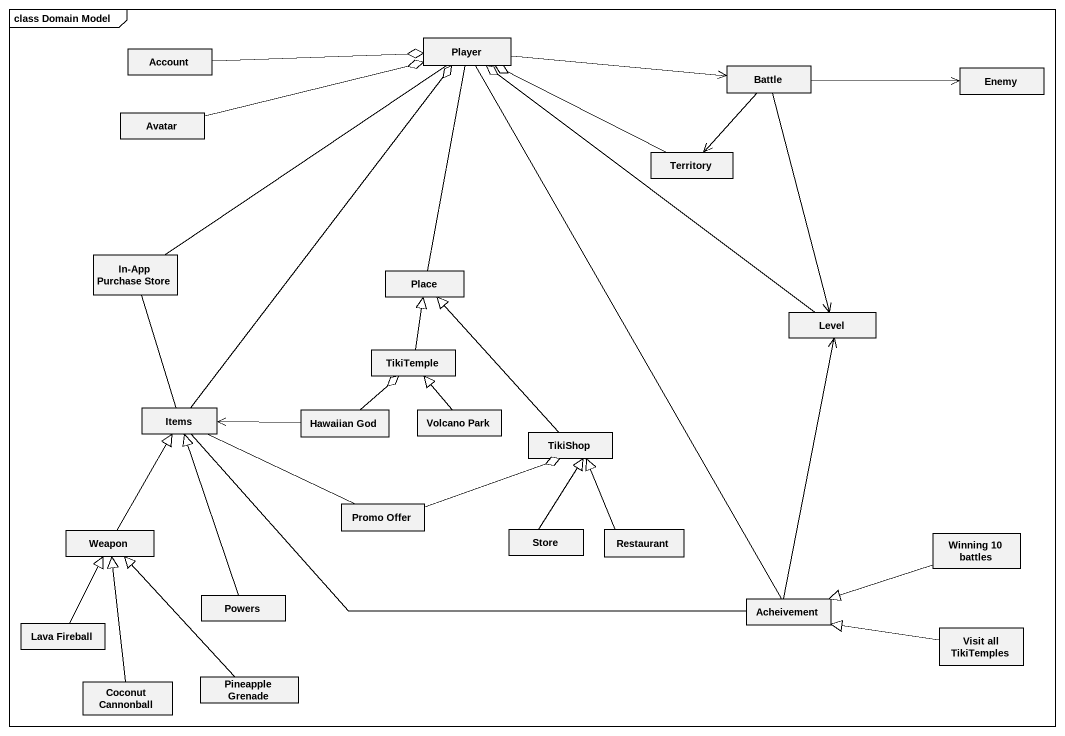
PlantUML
@startuml
mainframe class Domain Model
hide circle
hide empty members
class Player
class Account
class Battle
class Enemy
class Avatar
class Territory
class "In-App Purchase Store" as In_App_Purchase_Store
class Place
class Level
class TikiTemple
class Items
class "Hawaiian God" as Hawaiian_God
class "Volcano Park" as Volcano_Park
class TikiShop
class "Promo Offer" as Promo_Offer
class Weapon
class Store
class Restaurant
class "Winning 10 battles" as Winning_10_battles
class "Lava Fireball" as Lava_Fireball
class Powers
class Acheivement
class "Visit all TikiTemples" as Visit_all_TikiTemples
class "Coconut Cannonball" as Coconut_Cannonball
class "Pineapple Grenade" as Pineapple_Grenade
Player -right-> Battle
Player -- In_App_Purchase_Store
Player -- Place
Player -- Acheivement
Account -right-o Player
Battle -right-> Enemy
Battle --> Territory
Battle --> Level
Avatar -right-o Player
Territory -left-o Player
In_App_Purchase_Store -- Items
Level -up-o Player
TikiTemple -up-|> Place
Items -up-o Player
Hawaiian_God -up-o TikiTemple
Hawaiian_God -left-> Items
Volcano_Park -up-|> TikiTemple
TikiShop -up-|> Place
Promo_Offer -left- Items
Promo_Offer -right-o TikiShop
Weapon -up-|> Items
Store -up-|> TikiShop
Restaurant -up-|> TikiShop
Winning_10_battles -left-|> Acheivement
Lava_Fireball -up-|> Weapon
Powers -up-|> Items
Acheivement -up-> Level
Acheivement -left- Items
Visit_all_TikiTemples -left-|> Acheivement
Coconut_Cannonball -up-|> Weapon
Pineapple_Grenade -up-|> Weapon
@enduml
